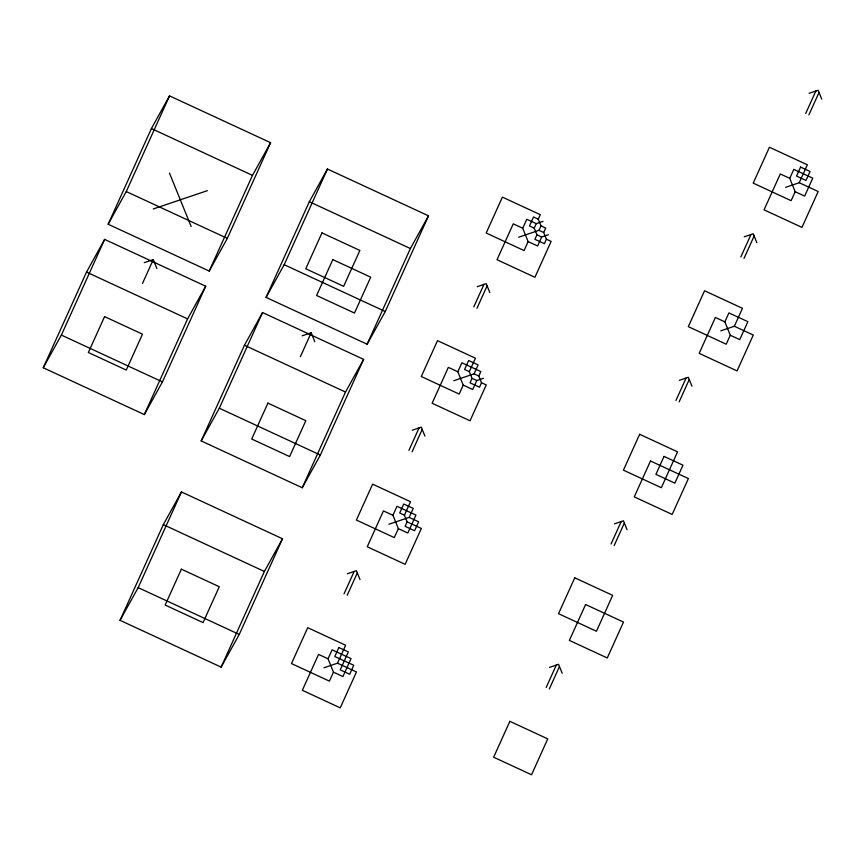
<?xml version="1.0" encoding="UTF-8"?>
<svg xmlns="http://www.w3.org/2000/svg" width="865" height="865" viewBox="0 0 865 865"><rect width="100%" height="100%" fill="white"/><g stroke="black" fill="none" stroke-linecap="round" stroke-linejoin="round"><path stroke-width="1.3" d="M43.25 367.766L86.511 272.086L104.633 239.4L205.708 286.207L162.447 381.897L144.325 414.584L43.25 367.766L61.372 335.079L104.633 239.4M108.147 224.24L151.407 128.561L169.529 95.874L270.604 142.693L227.333 238.372L209.211 271.059L108.147 224.24L126.268 191.554L169.529 95.874M142.455 283.536L153.267 259.619L144.25 262.668M144.325 414.584L187.586 318.904L205.708 286.207M209.211 271.059L252.483 175.379L270.604 142.693M120.051 620.324L163.323 524.644L181.445 491.947L282.509 538.765L239.248 634.445L221.126 667.142L120.051 620.324L138.173 587.627L181.445 491.947M201.177 440.923L244.438 345.243L262.56 312.546L363.624 359.364L320.364 455.044L302.242 487.741L201.177 440.923L219.299 408.226L262.56 312.546M266.063 297.398L309.335 201.718L327.457 169.021L428.521 215.839L385.26 311.519L367.138 344.216L266.063 297.398L284.185 264.701L327.457 169.021M300.382 356.683L311.195 332.766L302.177 335.815M221.126 667.142L264.387 571.462L282.509 538.765M302.242 487.741L345.503 392.05L363.624 359.364M367.138 344.216L410.399 248.536L428.521 215.839M344.021 593.877L354.163 571.451M408.918 450.351L419.06 427.926M473.815 306.837L483.946 284.412M347.179 595.336L357.321 572.911M412.075 451.822L422.217 429.397M476.972 308.297L487.114 285.872M328.04 658.795L332.095 649.831L351.039 658.611L342.929 676.549L333.457 672.159L328.04 658.795L318.558 654.416L302.339 690.292L340.237 707.851L356.466 671.964L337.512 663.185L323.986 667.769M392.926 515.281L396.992 506.306L415.935 515.086L407.826 533.024L398.354 528.634L392.926 515.281L383.454 510.891L367.236 546.767L405.134 564.326L421.352 528.45L407.145 521.865L404.431 515.183L399.695 512.988L403.75 504.014L413.232 508.404L409.177 517.378L388.872 524.244M457.823 371.755L461.878 362.781L480.832 371.561L478.81 376.048L481.513 382.73L486.249 384.925L470.03 420.801L432.122 403.252L448.351 367.365L457.823 371.755L463.24 385.12L472.723 389.51L476.777 380.535L483.546 378.243M548.432 234.718L541.674 237.01L537.619 245.984L528.137 241.595L522.72 228.23L526.774 219.267L536.257 223.657L543.015 221.364M333.457 672.159L329.403 681.133L291.494 663.574L307.724 627.687L345.622 645.247L337.512 663.185M398.354 528.634L394.299 537.608L356.391 520.049L372.62 484.173L410.518 501.722L404.431 515.183M463.24 385.12L459.185 394.083L421.287 376.524L437.506 340.648L475.415 358.207L469.327 371.658L472.041 378.34L476.777 380.535M528.137 241.595L524.082 250.569L486.184 233.009L502.403 197.123L540.311 214.682L538.279 219.169L540.993 225.852L545.729 228.046L543.696 232.523L546.41 239.205L551.146 241.4L534.927 277.287L497.018 259.727L513.248 223.84L522.72 228.23M541.674 237.01L536.938 234.815L534.224 228.144L536.257 223.657M407.145 521.865L405.112 526.342L414.595 530.732L418.649 521.768L409.177 517.378M472.041 378.34L470.009 382.827L479.491 387.217L481.513 382.73M453.768 380.73L474.063 373.853L478.118 364.889L468.646 360.5L464.592 369.463L469.327 371.658M536.938 234.815L534.905 239.302L544.377 243.692L546.41 239.205M518.665 237.205L538.96 230.328L540.993 225.852M546.161 687.513L556.303 665.088M611.058 543.988L621.2 521.563M675.954 400.473L686.096 378.048M740.851 256.948L750.982 234.523M805.737 113.423L815.879 90.998M549.318 688.973L559.46 666.547M614.215 545.458L624.357 523.033M679.112 401.933L689.254 379.508M744.008 258.408L754.15 235.983M808.905 114.894L819.036 92.469M724.859 321.867L728.914 312.903L747.868 321.672L739.759 339.621L730.287 335.231L724.859 321.867L715.387 317.477L699.169 353.363L737.067 370.912L753.285 335.036L734.342 326.256L720.804 330.841M789.756 178.352L793.811 169.378L812.765 178.158L804.655 196.096L795.173 191.706L789.756 178.352L780.284 173.962L764.054 209.838L801.963 227.398L818.182 191.511L799.228 182.731L785.701 187.316M730.287 335.231L726.222 344.194L688.324 326.646L704.553 290.759L742.451 308.318L734.342 326.256M795.173 191.706L791.118 200.68L753.22 183.121L769.439 147.245L807.348 164.793L799.228 182.731M153.246 208.973L207.373 190.657M809.121 93.29L818.139 90.241L821.75 99.14M477.188 286.704L486.206 283.644L489.817 292.554M744.224 236.815L753.242 233.755L756.853 242.665M412.291 430.219L421.309 427.169L424.92 436.079M679.328 380.33L688.345 377.281L691.957 386.19M347.395 573.744L356.412 570.695L360.035 579.593M614.431 523.855L623.449 520.806L627.071 529.704M549.534 667.38L558.563 664.32L562.174 673.23M538.279 219.169L533.543 216.974L529.488 225.949L534.224 228.144M538.96 230.328L543.696 232.523M151.407 128.561L252.483 175.379M309.335 201.718L410.399 248.536M126.268 191.554L227.333 238.372M284.185 264.701L385.26 311.519M474.063 373.853L478.81 376.048M86.511 272.086L187.586 318.904M244.438 345.243L345.503 392.05M61.372 335.079L162.447 381.897M219.299 408.226L320.364 455.044M163.323 524.644L264.387 571.462M138.173 587.627L239.248 634.445M311.195 332.766L314.806 341.675M169.475 173.097L191.154 226.533M153.267 259.619L156.889 268.518M104.579 316.612L88.36 352.498L126.258 370.058L142.476 334.171L104.579 316.612M321.975 232.89L305.756 268.766L343.654 286.326L359.883 250.439L321.975 232.89M181.38 569.17L165.161 605.046L203.059 622.605L219.288 586.73L181.38 569.17M267.923 403.122L251.693 439.009L289.602 456.569L305.821 420.682L267.923 403.122M332.82 259.608L316.59 295.484L354.499 313.043L370.717 277.168L332.82 259.608M338.853 647.539L334.798 656.513L353.753 665.282L349.698 674.257L340.226 669.867L348.336 651.929L338.853 647.539M509.863 721.324L493.645 757.21L531.543 774.759L547.761 738.883L509.863 721.324M574.76 577.809L558.53 613.685L596.439 631.245L612.658 595.358L574.76 577.809M639.657 434.284L623.427 470.16L661.336 487.719L677.554 451.844L639.657 434.284M585.594 604.527L569.375 640.403L607.273 657.962L623.503 622.076L585.594 604.527M650.491 461.002L634.272 496.878L672.17 514.437L688.399 478.561L650.491 461.002M664.028 456.417L655.908 474.355L674.862 483.135L682.972 465.197L664.028 456.417M800.579 167.086L796.524 176.06L805.996 180.45L810.051 171.475L800.579 167.086"/></g></svg>
